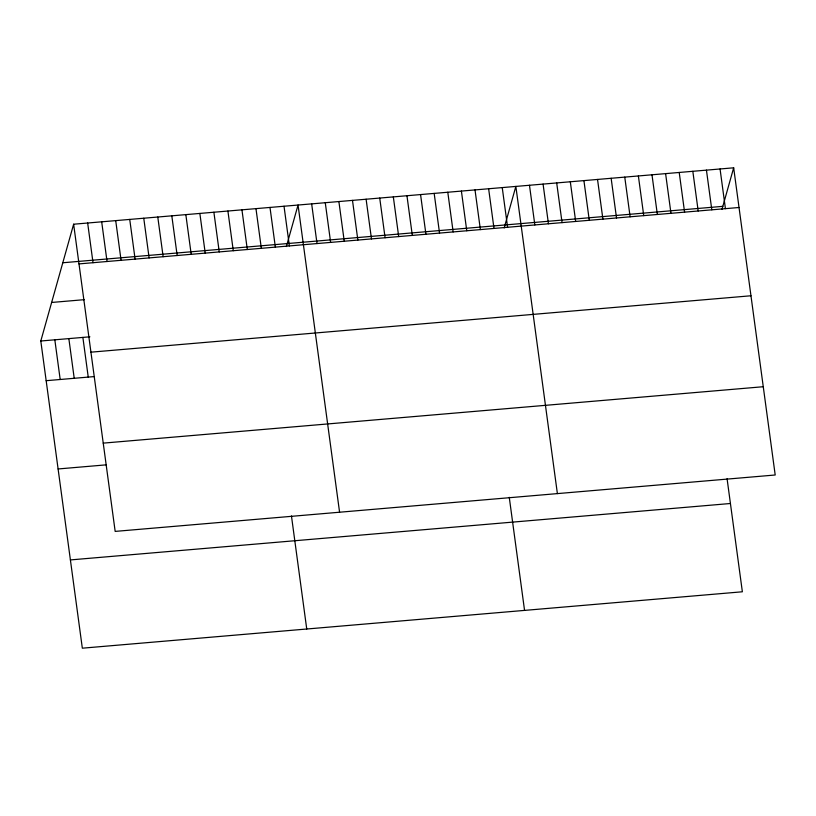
<?xml version="1.0" encoding="UTF-8"?>
<svg xmlns="http://www.w3.org/2000/svg" width="816" height="816" viewBox="0 0 816 816"><rect width="100%" height="100%" fill="white"/><g stroke="black" fill="none" stroke-linecap="round" stroke-linejoin="round"><path stroke-width="1.22" d="M727.076 478.706L742.366 591.784L82.334 648.19L40.8 341.006L73.634 224.216L733.666 167.81L775.2 474.994L115.168 531.4L73.634 224.216M286.375 246.554L298.044 205.04L339.578 512.224M504.186 227.939L515.855 186.425L557.389 493.609M721.997 209.324L733.666 167.81M62.791 262.762L722.833 206.346M78.999 263.905L739.031 207.499M51.632 302.461L84.364 299.666M40.8 341.006L89.893 336.814M90.933 352.175L750.965 295.769M46.165 380.695L94.085 376.594M103.224 443.129L763.266 386.723M58.099 468.965L106.019 464.865M70.4 559.919L730.432 503.503M720.059 168.973L725.424 208.661M706.442 170.136L711.807 209.824M692.825 171.299L698.19 210.987M679.218 172.462L684.583 212.15M665.601 173.624L670.966 213.313M651.984 174.787L657.349 214.475M638.377 175.96L643.742 215.638M624.76 177.123L630.125 216.801M611.143 178.286L616.519 217.964M597.536 179.449L602.902 219.137M583.919 180.611L589.285 220.3M570.313 181.774L575.678 221.462M556.696 182.937L562.061 222.625M543.079 184.1L548.444 223.788M529.472 185.263L534.837 224.951M502.238 187.588L507.603 227.276M488.631 188.751L493.996 228.439M475.014 189.914L480.379 229.602M509.266 497.321L524.555 610.399M461.397 191.077L466.772 230.765M447.79 192.239L453.155 231.928M434.173 193.402L439.538 233.09M420.566 194.565L425.932 234.253M406.949 195.728L412.315 235.416M393.332 196.901L398.698 236.579M379.726 198.064L385.091 237.742M366.109 199.226L371.474 238.915M352.492 200.389L357.857 240.077M338.885 201.552L344.25 241.24M325.268 202.715L330.633 242.403M311.661 203.878L317.026 243.566M284.019 206.234L289.384 245.922M269.994 207.437L275.359 247.126M255.969 208.641L261.334 248.319M291.455 515.936L306.745 629.014M241.944 209.834L247.309 249.523M227.909 211.038L233.284 250.716M213.884 212.231L219.249 251.92M199.859 213.435L205.224 253.113M185.834 214.628L191.199 254.317M171.809 215.832L177.174 255.51M157.784 217.025L163.149 256.714M143.759 218.229L149.124 257.907M129.734 219.422L135.099 259.111M115.709 220.626L121.074 260.304M101.684 221.819L107.049 261.508M87.659 223.023L93.024 262.711M82.875 337.406L88.24 377.094M68.85 338.609L74.215 378.298M54.825 339.803L60.19 379.491"/></g></svg>
